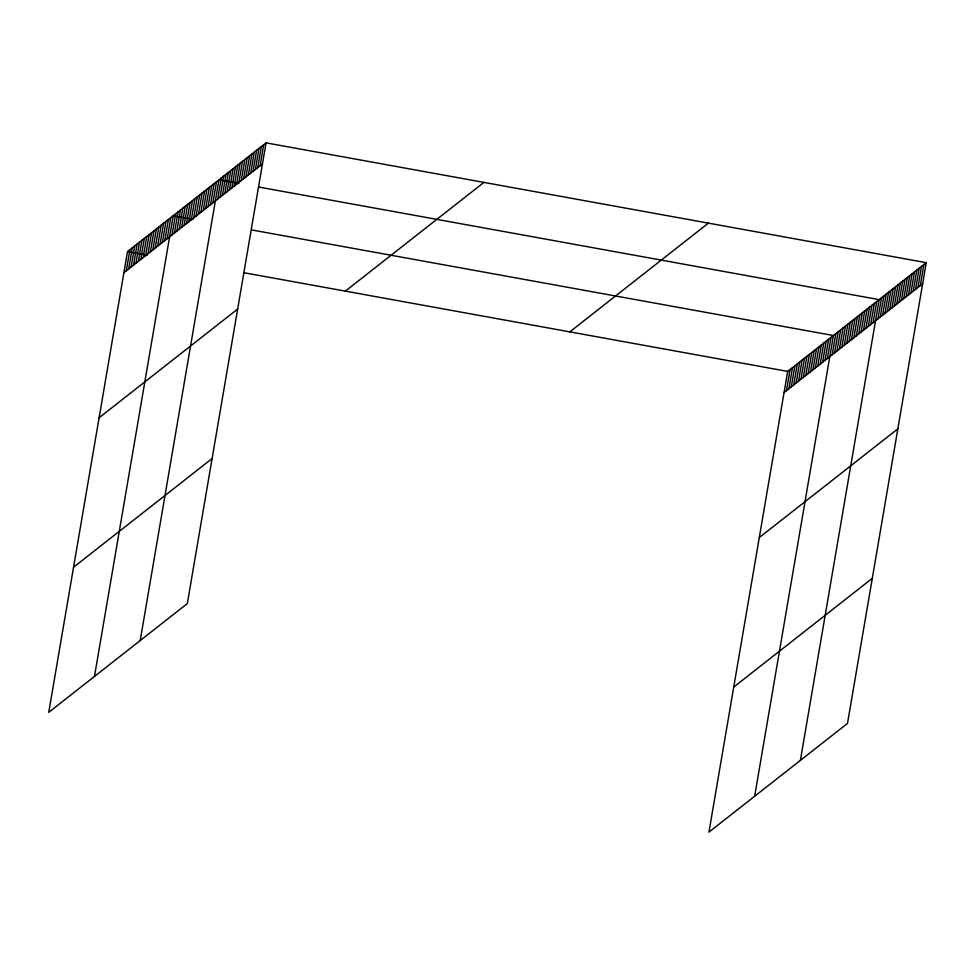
<?xml version="1.0" encoding="UTF-8"?>
<svg xmlns="http://www.w3.org/2000/svg" width="975" height="975" viewBox="0 0 975 975"><rect width="100%" height="100%" fill="white"/><g stroke="black" fill="none" stroke-linecap="round" stroke-linejoin="round"><path stroke-width="1.46" d="M266.065 142.862L127.506 251.587L48.75 712.323L187.31 603.598L266.065 142.862L926.25 262.677L847.494 723.413L708.935 832.138L787.69 371.402L926.25 262.677M126.299 270.806L129.907 249.697M128.712 268.917L132.32 247.808M131.113 267.028L134.721 245.919M133.526 265.139L137.134 244.043M135.927 263.25L139.535 242.153M138.34 261.361L141.948 240.264M140.741 259.472L144.349 238.375M143.154 257.583L146.762 236.486M145.555 255.694L149.163 234.597M147.968 253.805L151.576 232.708M150.369 251.916L153.977 230.819M152.782 250.027L156.378 228.93M155.183 248.15L158.791 227.041M157.584 246.261L161.192 225.152M159.998 244.372L163.605 223.263M162.398 242.483L166.006 221.374M164.812 240.593L168.419 219.485M167.212 238.704L170.82 217.596M94.477 676.443L173.233 215.707L193.038 219.302M172.027 234.926L175.634 213.817M174.44 233.037L178.047 211.941M176.841 231.148L180.448 210.052M179.254 229.259L182.861 208.163M181.655 227.37L185.262 206.273M184.068 225.481L187.675 204.384M186.469 223.592L190.076 202.495M188.882 221.703L192.489 200.606M191.283 219.814L194.89 198.717M193.684 217.925L197.291 196.828M196.097 216.048L199.704 194.939M198.498 214.159L202.105 193.05M200.911 212.27L204.518 191.161M203.312 210.381L206.919 189.272M205.725 208.492L209.332 187.383M208.126 206.603L211.733 185.494M210.539 204.713L214.147 183.605M212.94 202.824L216.548 181.716M140.205 640.563L218.961 179.839L238.765 183.422M217.705 199.083L221.313 177.986M220.058 197.243L223.665 176.134M222.422 195.39L226.017 174.293M224.774 193.538L228.382 172.441M227.126 191.697L230.734 170.588M229.478 189.845L233.086 168.748M231.843 187.992L235.45 166.896M234.195 186.152L237.803 165.043M236.547 184.299L240.155 163.203M238.899 182.447L242.507 161.35M241.264 180.607L244.871 159.498M243.616 178.754L247.223 157.658M245.968 176.902L249.576 155.805M248.332 175.061L251.94 153.952M250.685 173.209L254.292 152.112M253.037 171.368L256.644 150.26M255.389 169.516L258.997 148.407M257.753 167.663L261.361 146.567M260.106 165.823L263.713 144.714M786.484 390.622L790.091 369.513M788.897 388.732L792.504 367.624M791.298 386.843L794.905 365.735M793.711 384.954L797.318 363.846M796.112 383.065L799.719 361.957M798.525 381.176L802.12 360.067M800.926 379.287L804.533 358.178M803.327 377.398L806.934 356.289M805.74 375.509L809.348 354.413M808.141 373.62L811.748 352.523M810.554 371.731L814.162 350.634M812.955 369.842L816.562 348.745M815.368 367.953L818.976 346.856M817.769 366.064L821.377 344.967M820.182 364.175L823.79 343.078M822.583 362.286L826.191 341.189M824.996 360.397L828.604 339.3M827.397 358.52L831.005 337.411M754.662 796.258L833.418 335.522L252.452 230.088M832.211 354.742L835.819 333.633M834.624 352.852L838.22 331.744M837.025 350.963L840.633 329.855M839.426 349.074L843.034 327.966M841.839 347.185L845.447 326.077M844.24 345.296L847.848 324.188M846.653 343.407L850.261 322.311M849.054 341.518L852.662 320.422M851.467 339.629L855.075 318.533M853.868 337.74L857.476 316.643M856.282 335.851L859.889 314.754M858.682 333.962L862.29 312.865M861.096 332.073L864.703 310.976M863.497 330.184L867.104 309.087M865.91 328.295L869.517 307.198M868.311 326.418L871.918 305.309M870.724 324.529L874.319 303.42M873.125 322.64L876.732 301.531M800.39 760.378L879.133 299.642L258.57 187.017M877.89 318.898L881.497 297.802M880.242 317.046L883.85 295.949M882.594 315.205L886.202 294.097M884.959 313.353L888.566 292.256M887.311 311.5L890.918 290.404M889.663 309.66L893.271 288.551M892.015 307.808L895.623 286.711M894.38 305.955L897.987 284.858M896.732 304.115L900.339 283.006M899.084 302.262L902.692 281.166M901.448 300.41L905.044 279.313M903.801 298.569L907.408 277.461M906.153 296.717L909.76 275.62M908.505 294.877L912.112 273.768M910.869 293.024L914.477 271.915M913.222 291.172L916.829 270.075M915.574 289.331L919.181 268.223M917.926 287.479L921.533 266.37M920.29 285.626L923.898 264.53M123.898 272.695L262.458 163.971M99.097 417.775L237.656 309.051M345.369 291.123L483.929 182.41M73.552 567.243L212.111 458.518M569.827 331.866L708.386 223.141M784.083 392.498L922.642 283.786M759.281 537.578L897.841 428.854M733.736 687.058L872.296 578.333M127.506 251.587L147.31 255.182M243.506 272.647L787.69 371.402"/></g></svg>
